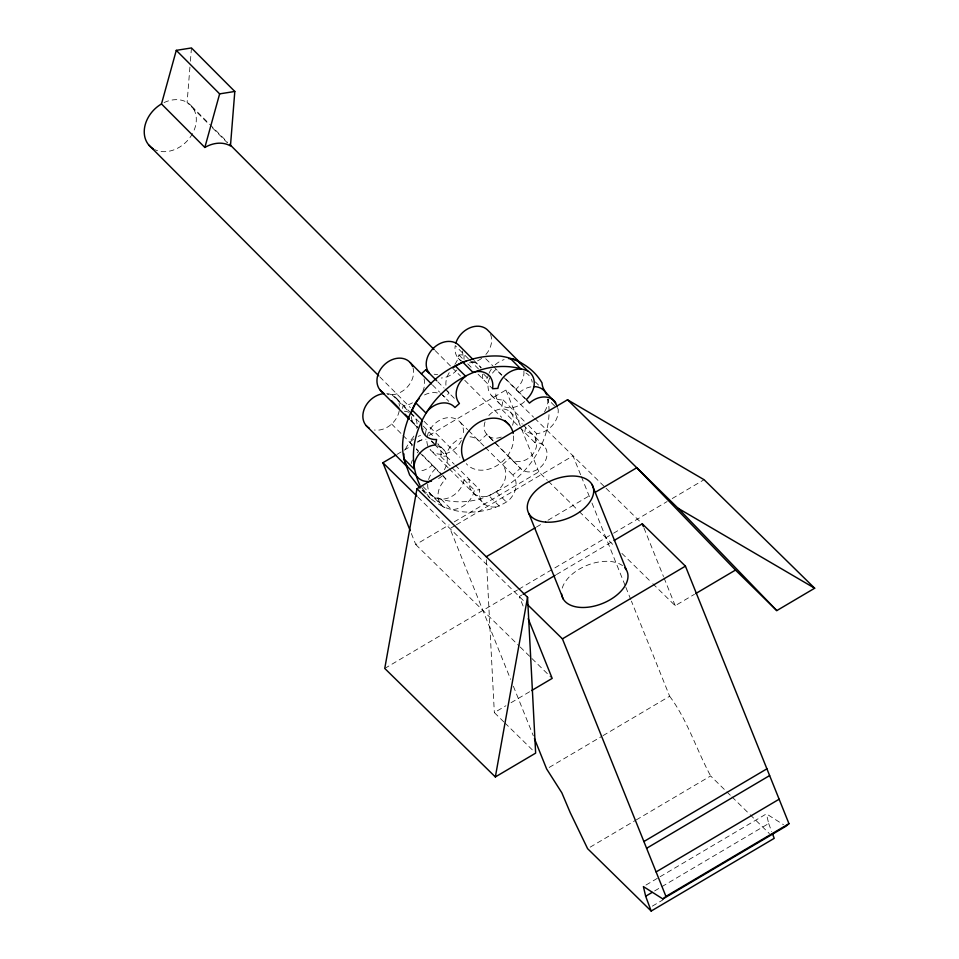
<?xml version="1.0" encoding="UTF-8"?>
<svg xmlns="http://www.w3.org/2000/svg" width="959" height="959" viewBox="0 0 959 959"><rect width="100%" height="100%" fill="white"/><g stroke="black" fill="none" stroke-linecap="round" stroke-linejoin="round"><path stroke-width="0.72" stroke-dasharray="4.79 3.6" d="M189.93 67.082L187.113 102.409L208.259 123.639M190.397 61.196L191.452 47.95M489.737 377.882A20.379 16.027 -44.9 0 0 503.043 399.879L501.401 409.061L518.603 426.335M525.616 427.175L524.681 432.425L527.174 432.389A16.303 12.827 -44.9 0 1 534.055 452.36A16.303 12.827 -44.9 0 1 510.787 458.702L510.116 457.815L502.54 464.695A20.379 16.027 -44.9 0 1 497.913 490.564C475.053 505.801 441.5 506.148 419.994 488.095M494.592 442.459L521.097 469.047A16.303 12.827 -44.9 0 0 544.352 462.706A16.303 12.827 -44.9 0 0 537.484 442.734L534.99 442.77L536.632 433.588A20.379 16.027 -44.9 0 0 558.186 409.517L557.251 406.928M402.528 408.51L403.02 405.801A20.379 16.027 -44.9 0 0 412.478 402.816M425.317 434.583L426.299 429.164A20.379 16.027 -44.9 0 1 421.732 428.817M431.49 499.195C452.924 516.865 485.554 515.498 508.21 500.91A20.379 16.027 -44.9 0 0 512.849 475.041L520.413 468.16L486.836 434.463L479.26 441.332A20.379 16.027 -44.9 0 0 467.465 436.729M396.99 454.398L412.37 445.312L409.229 441.691A20.379 16.027 -44.9 0 0 414.815 434.367M417.489 442.291L423.902 438.503M429.021 435.47L505.908 390.025L533.612 417.189M411.339 533.492L415.798 544.592L449.124 524.897M454.242 521.876L538.826 471.888L547.337 480.243M455.117 525.544L449.999 528.565L510.608 679.356M456.4 524.777L573.014 455.861L580.83 475.28M536.429 527.066L541.571 524.022M548.009 520.222L590.468 495.132M384.751 668.435L517.5 589.977M518.783 589.222L612.298 533.947M613.58 533.204L667.116 501.557M672.211 498.548L704.074 479.704M521.84 595.024L519.275 596.534L523.746 607.634M556.448 574.573L612.825 541.248M503.871 721.947L494.341 712.597L505.908 705.752M511.051 702.719L531.622 690.552M652.827 583.731L675.208 605.692L694.448 594.316M549.195 767.44L601.737 736.38M603.019 735.625L669.658 696.246L631.418 601.125M590.169 847.157L635.014 820.64M636.296 819.885L710.631 775.963L730.926 795.874M645.97 885.061L658.785 877.485M660.068 876.73L766.433 813.867L783.503 824.704M654.625 890.935L768.674 823.529L766.433 813.867M652.348 906.135L662.597 900.081M427.714 484.295A20.379 16.027 -44.9 0 0 434.175 497.218L438.191 498.788L442.758 499.136A20.379 16.027 -44.9 0 0 464.072 479.776L469.419 479.452A20.379 16.027 -44.9 0 0 488.97 495.779L507.167 485.805A81.383 64.001 -44.9 0 0 547.877 399.184L556.124 407.455M454.902 364.3A20.379 16.027 -44.9 0 0 458.953 355.01L464.3 354.686A20.379 16.027 -44.9 0 0 464.06 359.385M488.563 374.454A20.379 16.027 -44.9 0 0 487.58 378.05L482.233 378.373A20.379 16.027 -44.9 0 0 482.461 373.674M444.053 450.035L437.831 443.789A20.379 16.027 -44.9 0 1 440.804 456.412L446.139 456.088A20.379 16.027 -44.9 0 1 461.495 438.047M440.936 498.992L451.245 509.337L453.056 509.481A20.379 16.027 -44.9 0 0 474.381 490.121L479.728 489.797A20.379 16.027 -44.9 0 0 499.279 506.124L488.97 495.779M534.678 418.244L604.997 487.232M606.064 488.275L642.302 523.83M548.404 481.286L578.229 510.548M579.296 511.591L613.388 545.036M621.911 553.403L651.76 582.688M731.993 796.917L749.087 813.688M750.154 814.742L769.382 833.611M418.04 497.218L524.537 601.701M415.798 544.592L519.143 645.982M520.21 647.025L530.866 657.49M531.933 658.533L551.125 677.354M504.925 722.99L533.528 751.041M535.398 381.946L538.49 385.05M485.733 358.726L492.782 365.799M493.801 366.817L501.893 374.945M505.944 379.009L525.34 398.464M525.34 398.968L495.875 369.407A20.379 16.027 -44.9 0 0 490.289 376.719M474.094 360.56L481.322 367.812M468.352 358.75L455.237 345.6A20.379 16.027 -44.9 0 0 461.423 360.908M469.359 359.769L478.469 368.915M483.528 373.986L487.58 378.05M458.953 355.01L462.598 358.666A20.379 16.027 -44.9 0 0 462.286 351.03M467.764 363.845L472.931 369.035M478.097 374.226L492.542 388.707M503.043 399.879L525.292 422.2M528.385 425.305L536.632 433.588M458.21 358.222L461.231 361.243M510.092 411.831L522.235 424.022M523.254 425.041L543.681 445.539M491.248 395.276L499.064 403.128M519.622 427.342L534.99 442.77M191.68 106.221L208.547 123.148M209.601 124.214L227.523 142.196M435.23 350.658L451.042 366.53M452.097 367.585L460.524 376.048M464.743 380.291L501.653 417.321M212.49 127.883L227.295 142.735M437.748 381.718L443.945 387.939M444.976 388.982L454.266 398.297M485.038 421.876A16.303 12.827 -44.9 0 0 485.47 432.677L493.585 441.44M432.497 384.991L439.582 392.111M440.601 393.118L448.764 401.318M460.248 422.248L467.644 429.668M468.699 430.735L484.319 446.414M485.338 447.421L512.849 475.041M496.211 491.811L506.52 502.156M379.776 376.863L410.344 407.551M424.058 421.301L459.9 457.275M396.259 398.165L409.709 411.663M410.74 412.706L413.844 415.822A20.379 16.027 -44.9 0 1 416.817 428.433M392.003 394.748L409.085 411.902M410.104 412.921L419.215 422.056M423.255 426.12L434.535 437.448M411.147 420.366L417.225 426.455M431.502 440.792L435.626 444.928M431.358 441.248L433.468 443.37M434.523 444.437L454.242 464.216M455.249 465.235L479.728 489.797M410.332 420.39L417.585 427.666M440.804 456.412L451.03 466.685M452.037 467.692L474.381 490.121M448.069 467.668L430.1 449.639A20.379 16.027 -44.9 0 0 461.758 439.642M449.124 468.735L482.689 502.42M391.632 424.034L401.977 434.415M403.02 435.458L412.262 444.736M416.302 448.8L418.328 450.826M422.38 454.89L441.775 474.357M416.458 449.459L418.532 451.545A20.379 16.027 -44.9 0 0 414.983 455.501M419.527 452.552L441.775 474.873M442.806 475.904L445.887 479.009A20.379 16.027 -44.9 0 0 444.473 507.563L434.175 497.218M422.931 486.477L441.26 504.878M422.056 490.169L430.303 498.44M442.806 475.4L445.887 479.009M421.66 487.472L429.44 497.337M520.413 468.16L521.097 469.047M669.658 696.246C687.675 720.461 696.39 749.59 710.631 775.963M643.98 527.989L663.496 576.551M664.06 577.941L675.208 605.692M581.382 476.671L589.749 497.481M591.979 503.031L625.316 585.961M625.879 587.34L630.866 599.747M505.908 390.025L538.826 471.888M513.377 686.248L533.336 735.865M768.674 823.529L771.695 831.609M486.405 559.696L494.341 712.597M562.226 588.107A34.848 20.583 -21.9 0 1 588.514 564.755A34.848 20.583 -21.9 0 1 622.535 565.654M428.565 479.512A20.379 16.027 -44.9 0 1 435.59 468.663L432.497 465.055A20.379 16.027 -44.9 0 1 418.783 471.169M523.902 371.217A20.379 16.027 -44.9 0 1 516.062 389.162L519.155 392.77A20.379 16.027 -44.9 0 1 531.694 386.765M489.042 373.279A20.379 16.027 -44.9 0 1 491.631 368.759M495.18 364.804A20.379 16.027 -44.9 0 1 504.11 359.589M547.877 399.184A20.379 16.027 -44.9 0 1 544.328 412.082M472.02 361.495A20.379 16.027 -44.9 0 1 480.855 368.076M447.529 390.804A20.379 16.027 -44.9 0 0 449.112 393.13L444.652 397.182A20.379 16.027 -44.9 0 0 442.602 395.276M445.911 385.206A20.379 16.027 -44.9 0 1 450.191 371.217M417.716 427.258A20.379 16.027 -44.9 0 1 411.291 416.638M424.525 394.94A20.379 16.027 -44.9 0 1 437.4 392.926M417.704 441.548A20.379 16.027 -44.9 0 1 426.024 439.186M405.465 449.184A20.379 16.027 -44.9 0 1 413.653 439.018M418.16 436.393A20.379 16.027 -44.9 0 1 420.533 435.494M437.64 374.37A20.379 16.027 -44.9 0 1 434.175 374.226M404.362 411.243A20.379 16.027 -44.9 0 1 410.632 413.137M424.034 378.805A20.379 16.027 -44.9 0 1 422.871 391.212M490.552 334.451A20.379 16.027 -44.9 0 1 485.602 354.818M481.67 358.39A20.379 16.027 -44.9 0 1 467.68 362.802M427.127 437.016A20.379 16.027 -44.9 0 1 448.452 417.644A20.379 16.027 -44.9 0 1 463.221 434.871M427.906 446.019A20.379 16.027 -44.9 0 1 426.851 439.39M436.813 445.779A20.379 16.027 -44.9 0 1 444.389 469.73M411.183 463.593A20.379 16.027 -44.9 0 1 412.394 460.02M531.406 379.356A20.379 16.027 -44.9 0 1 532.221 382.173M524.585 401.605A20.379 16.027 -44.9 0 1 504.206 406.736A20.379 16.027 -44.9 0 1 496.091 390.505M526 373.051A20.379 16.027 -44.9 0 1 529.212 375.736M456.88 370.018A20.379 16.027 -44.9 0 1 441.272 378.026M441.799 476.263A20.379 16.027 -44.9 0 1 438.551 478.529M512.562 425.293A16.303 12.827 -44.9 0 0 503.895 409.025L500.166 409.085A16.303 12.827 -44.9 0 0 487.616 417.009M501.269 437.052A16.303 12.827 -44.9 0 1 487.508 435.338M386.777 393.586A20.379 16.027 -44.9 0 1 399.459 406.089M399.232 410.788A20.379 16.027 -44.9 0 1 374.454 430.016M413.017 367.753A20.379 16.027 -44.9 0 1 407 387.4A20.379 16.027 -44.9 0 1 387.448 394.401M513.58 435.973A28.938 22.752 -44.9 0 1 496.426 465.906A28.938 22.752 -44.9 0 1 466.23 463.629M164.085 102.565A28.938 22.752 -44.9 0 1 190.445 104.927A28.938 22.752 -44.9 0 1 193.826 130.915M192.543 133.553A28.938 22.752 -44.9 0 1 154.507 149.508"/><path stroke-width="1.44" d="M234.811 91.465L230.46 145.924A28.938 22.752 -44.9 0 0 204.842 147.458L161.484 103.944L176.288 50.359L191.452 47.95L234.811 91.465L219.635 93.874L176.288 50.359M416.961 488.754L384.751 668.435L495.347 776.946L535.649 753.127L527.558 597.265L416.961 488.754L567.5 399.783L704.074 479.704L814.671 588.215L776.802 610.595L735.493 570.066L636.788 467.752L595.611 492.087M495.347 776.946L527.558 597.265M204.842 147.458L219.635 93.874M411.531 411.95C425.652 377.822 463.329 353.595 500.466 356.137C517.596 358.498 533.144 367.872 542.027 382.881C542.494 393.813 554.218 397.625 557.251 406.928M419.131 398.692A20.379 16.027 -44.9 0 0 415.583 402.66C405.597 421.373 397.098 446.295 406.976 466.577L366.11 425.556M421.373 373.818L425.832 369.766A20.379 16.027 -44.9 0 0 429.045 372.452M772.702 834.306L774.213 838.346L651.185 911.05L645.659 896.233L643.405 886.584L662.909 898.967L665.942 896.389L788.969 823.685L685.433 566.146L642.302 523.83L614.108 540.492M788.969 823.685L785.936 826.25L662.909 898.967M453.739 367.261L462.682 362.046A20.379 16.027 -44.9 0 1 466.278 361.255M410.224 530.723L382.893 462.729L395.707 455.165M486.249 556.723L535.146 527.834M523.123 594.268L555.165 575.328M526.647 603.762L562.418 638.85L685.433 566.146M531.622 690.552L552.192 678.397L528.205 618.735M695.731 593.561L735.493 570.066M643.885 841.534L766.912 768.818M646.606 848.283L769.621 775.579M656.112 871.923L779.128 799.219M645.659 896.233L652.06 892.445M508.893 358.69L513.449 359.038L517.476 360.608A20.379 16.027 -44.9 0 1 520.701 363.293L488.359 330.831A20.379 16.027 -44.9 0 0 470.581 327.546A20.379 16.027 -44.9 0 0 455.813 343.202M555.848 403.044L554.985 401.593A20.379 16.027 -44.9 0 0 529.464 403.116L526.371 399.507A20.379 16.027 -44.9 0 0 527.786 370.953C464.588 347.086 390.876 423.434 419.934 485.278M567.5 399.783L678.109 508.282L814.671 588.215M382.893 462.729L416.973 496.175M651.185 911.05L587.603 848.667L570.257 812.705L561.842 792.817L546.63 768.95L534.439 738.622M517.476 360.608L527.786 370.953M510.715 358.822L521.013 369.167L519.203 369.035A20.379 16.027 -44.9 0 0 497.877 388.395L492.542 388.707A20.379 16.027 -44.9 0 0 472.991 372.392L462.682 362.046M473.063 359.529L459.625 346.043A20.379 16.027 -44.9 0 0 434.103 347.554A20.379 16.027 -44.9 0 0 429.476 373.423M455.441 366.014L465.738 376.36L464.048 377.606A20.379 16.027 -44.9 0 0 459.421 403.475L454.95 407.527A20.379 16.027 -44.9 0 0 425.892 412.993L415.583 402.66M229.633 144.318L434.175 349.603M504.806 420.498L509.025 424.729M425.832 369.766L436.705 380.687M410.356 362.766L431.49 383.984M148.873 145.121L378.721 375.796M412.106 410.044L422.416 420.39L421.828 422.284A20.379 16.027 -44.9 0 0 436.597 439.51L435.626 444.928A20.379 16.027 -44.9 0 0 414.084 468.999L403.775 458.654A20.379 16.027 -44.9 0 1 404.003 453.955M391.692 400.838L398.932 408.102M405.082 414.276L409.121 418.34M380.196 390.145L409.301 419.347M403.775 458.654L406.101 465.127L417.285 476.923A20.379 16.027 -44.9 0 0 431.466 481.214M678.109 508.282L776.802 610.595M419.994 488.095L409.625 474.945L406.101 465.127M546.87 394.868L544.676 391.26A20.379 16.027 -44.9 0 0 534.043 386.621M642.302 523.83L643.417 526.599M592.027 484.499L626.311 569.79M528.936 513.712L563.233 599.015M562.418 638.85L665.942 896.389M624.681 567.584A34.848 20.583 -21.9 0 1 603.151 603.211A34.848 20.583 -21.9 0 1 561.602 593.885M383.42 392.83A20.379 16.027 -44.9 0 1 384.835 364.276A20.379 16.027 -44.9 0 1 412.538 366.386M369.335 428.241A20.379 16.027 -44.9 0 1 364.6 408.162A20.379 16.027 -44.9 0 1 384.451 393.574M464.168 460.68A28.938 22.752 -44.9 0 1 479.476 422.08A28.938 22.752 -44.9 0 1 513.209 433.444M153.452 148.933A28.938 22.752 -44.9 0 1 161.484 103.944M545.575 522.092A34.848 20.583 -21.9 0 0 593.657 489.629A34.848 20.583 -21.9 0 0 542.219 485.602A34.848 20.583 -21.9 0 0 545.575 522.092"/></g></svg>
